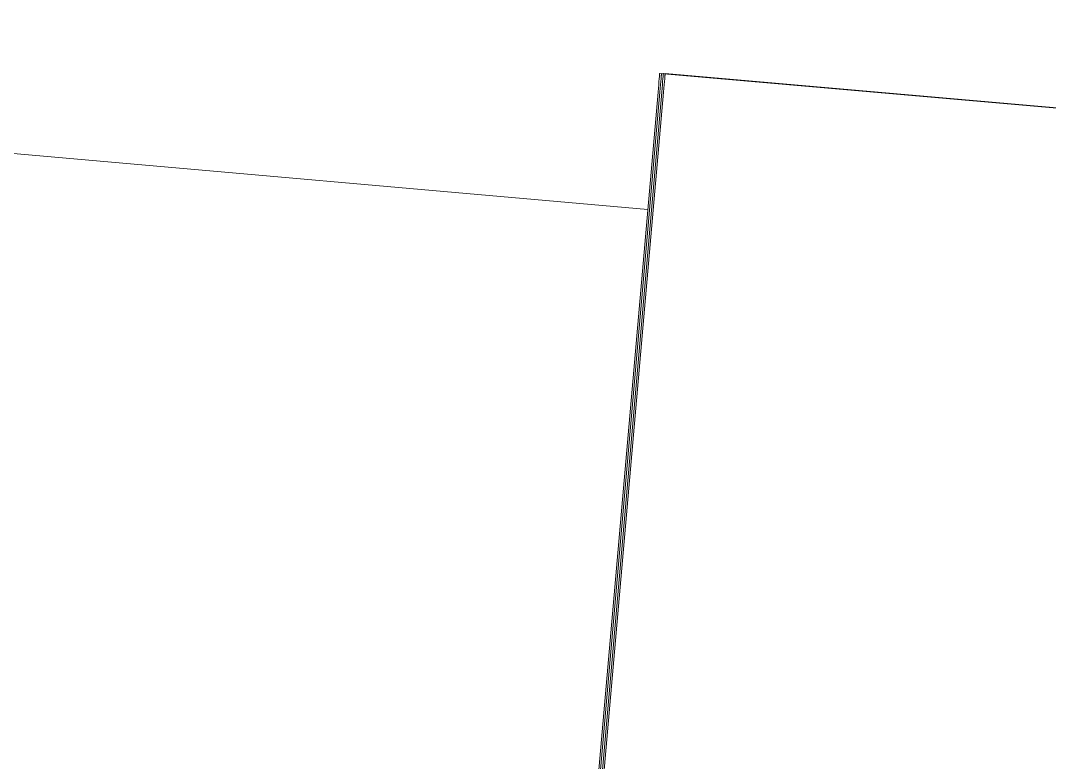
# Model space of a CAD drawing. Header units: millimetres. Extents: x 4237772 to 4686020, y -673 to 29459.
# Drawn here: x 4496034.15 to 4496075.07, y 16877.48 to 16906.98 of the extents above; entities that cross this region are included whole.
import ezdxf

# ---------------------------------------------------------------- set-up
doc = ezdxf.new("R2010")
doc.units = ezdxf.units.MM
doc.layers.add('A-ROOF', color=132, linetype='Continuous', lineweight=5)
doc.layers.add('Q-SPCQ', color=91, linetype='Continuous', lineweight=5)

# ---------------------------------------------------------------- blocks, each defined once
blk = doc.blocks.new('Static Line_Sayfa_Metal Deck_Pan Mount - Up to 15 _ pitch - Max 2 Users-1846359-SECTION - GRIDS B1-B2')
at = {"layer": 'Q-SPCQ'}
for p, q in [((4470471.888, 16901.383), (4470432.024, 16904.871)), ((4470471.891, 16901.389), (4470432.097, 16904.871)), ((4470471.894, 16901.395), (4470432.169, 16904.871)), ((4470471.896, 16901.402), (4470432.241, 16904.871)), ((4470427.756, 16856.083), (4470431.959, 16904.123)), ((4470427.828, 16856.076), (4470432.031, 16904.123)), ((4470427.9, 16856.07), (4470432.104, 16904.123)), ((4470427.972, 16856.064), (4470432.176, 16904.123))]:
    blk.add_line(p, q, dxfattribs=at)
for centre, start_param, end_param in [((4470431.937, 16903.875), 4.96455, 6.28314), ((4470431.935, 16903.875), 0.000001, 0.439528), ((4470432.009, 16903.875), 4.96455, 6.283142), ((4470432.007, 16903.875), 0.000001, 0.439528), ((4470432.082, 16903.875), 4.96455, 6.283142), ((4470432.079, 16903.875), 0.000001, 0.43958), ((4470432.154, 16903.875), 4.96455, 6.28322), ((4470432.152, 16903.875), 0.000001, 0.439547)]:
    blk.add_ellipse(centre, major_axis=(0.087, 0.996), ratio=0.000014, start_param=start_param, end_param=end_param, dxfattribs=at)

msp = doc.modelspace()

# ---------------------------------------------------------------- linework, layer by layer
at = {"layer": 'A-ROOF'}
msp.add_line((4487156.545, 17681.001), (4496059.096, 16899.469), dxfattribs=at)

# ---------------------------------------------------------------- block references
at = {"layer": 'Q-SPCQ'}
msp.add_blockref('Static Line_Sayfa_Metal Deck_Pan Mount - Up to 15 _ pitch - Max 2 Users-1846359-SECTION - GRIDS B1-B2', (25627.547, 0), dxfattribs=at)

doc.saveas('drawing.dxf')
